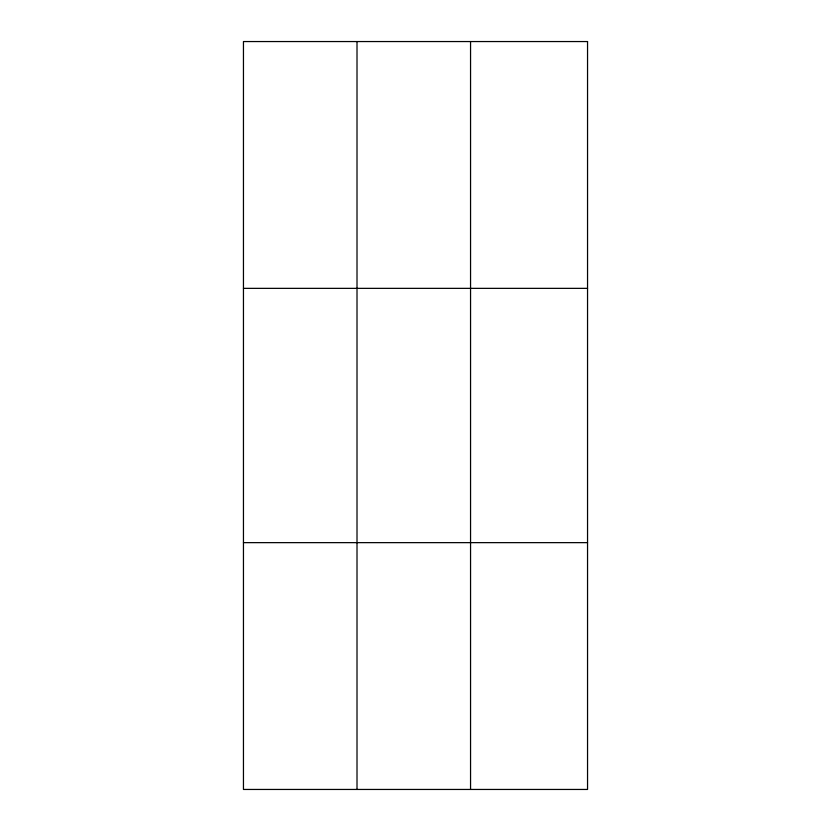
<?xml version="1.0" encoding="UTF-8"?>
<svg xmlns="http://www.w3.org/2000/svg" width="831" height="831" viewBox="0 0 831 831"><rect width="100%" height="100%" fill="white"/><g stroke="black" fill="none" stroke-linecap="round" stroke-linejoin="round"><path stroke-width="1.25" d="M357.008 789.45L357.008 41.55M470.554 789.45L470.554 41.55M243.452 288.357L587.548 288.357M243.452 542.643L587.548 542.643M587.548 41.55L587.548 789.45L243.452 789.45L243.452 41.55L587.548 41.55"/></g></svg>
